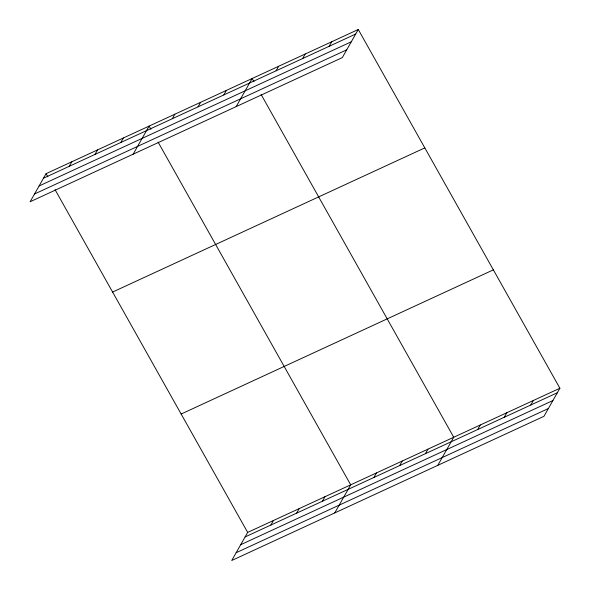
<?xml version="1.0" encoding="UTF-8"?>
<svg xmlns="http://www.w3.org/2000/svg" width="590" height="590" viewBox="0 0 590 590"><rect width="100%" height="100%" fill="white"/><g stroke="black" fill="none" stroke-linecap="round" stroke-linejoin="round"><path stroke-width="0.89" d="M358.278 29.5L46.072 173.674L30.112 201.765L342.325 57.591L358.278 29.5L559.888 388.235L543.928 416.326L231.722 560.5L247.675 532.409L559.888 388.235M69.259 166.306L71.833 161.778M95.012 154.41L97.586 149.882M120.773 142.515L123.347 137.986M133.141 154.182L149.1 126.098L150.9 129.291M172.287 118.73L174.861 114.202M198.041 106.834L200.615 102.306M223.802 94.938L226.376 90.41M236.17 106.606L252.129 78.522L253.929 81.715M276.098 70.793L278.664 66.264M302.633 58.535L305.207 54.007M329.168 46.278L331.742 41.757M270.862 525.041L273.435 520.513M296.623 513.145L299.189 508.624M322.376 501.257L324.95 496.728M334.751 512.924L350.703 484.833L158.091 142.094M373.89 477.465L376.464 472.937M399.651 465.569L402.218 461.048M425.405 453.68L427.979 449.152M437.78 465.348L453.732 437.256L261.119 94.518M477.701 429.527L480.275 424.999M504.236 417.27L506.81 412.749M530.779 405.02L533.345 400.492M43.498 178.195L355.711 34.028M39.08 185.975L351.293 41.802M34.53 193.985L346.736 49.818M112.602 292.057L424.807 147.884M181.145 414.025L493.358 269.851M245.108 536.937L557.314 392.763M240.691 544.71L552.896 400.544M236.14 552.727L548.346 408.553M46.072 173.674L47.871 176.867M55.062 189.67L247.675 532.409"/></g></svg>
